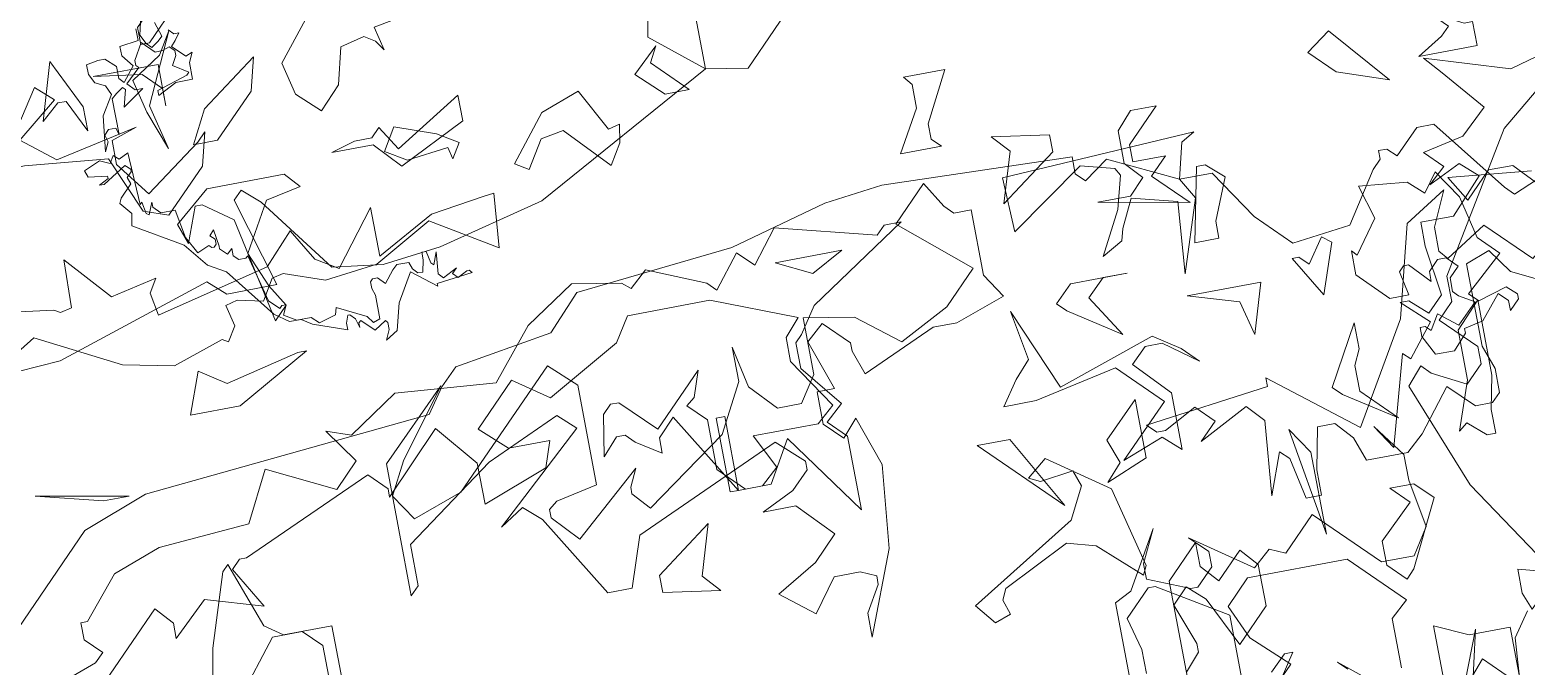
# Model space of a CAD drawing. Header units: millimetres. Extents: x 1418 to 1811, y 1796 to 1956.
# Drawn here: x 1503.1437 to 1503.5621, y 1866.1527 to 1866.3308 of the extents above; entities that cross this region are included whole.
import ezdxf

# ---------------------------------------------------------------- set-up
doc = ezdxf.new("R2010")
doc.units = ezdxf.units.MM
doc.layers.add('ARBRE', color=251, linetype='Continuous', lineweight=13)
doc.layers.add('VEGETAIS', color=3, linetype='Continuous')

# ---------------------------------------------------------------- blocks, each defined once
blk = doc.blocks.new('WMF26', base_point=(0, 0.0008))
at = {"color": 85}
for points in [[(7.3226, -0.1836), (7.3588, -0.2206), (7.4617, -0.1474), (7.7449, -0.2857), (7.8833, -0.2857), (8.0216, -0.4965), (8.1591, -0.6356), (8.4069, -0.6051), (8.5452, -0.3952), (8.5814, -0.3581), (8.5814, -0.3219), (8.6177, -0.3219), (8.6539, -0.3581), (8.756, -0.2569), (8.8292, -0.2569), (9.0688, -0.5689), (9.1051, -0.6051), (9.2804, -0.5327)], [(9.9786, -11.7108), (9.7028, -11.9875), (9.5274, -11.9578), (8.756, -12.3728), (8.3048, -12.4823), (8.0578, -12.5119), (7.8462, -12.4823), (7.6066, -12.162), (7.5342, -12.097), (7.4979, -12.1332), (7.6066, -12.5119), (7.395, -12.5119), (7.3226, -12.4461), (6.6606, -12.6568), (6.2095, -12.6857)], [(2.6807, -1.654), (2.5424, -1.3338), (2.6445, -1.2317), (2.9936, -0.8826), (3.2694, -0.7805), (4.492, -0.6718), (4.5653, -0.5689), (4.6377, -0.4965), (5.0527, -0.4314), (5.191, -0.2857), (5.8604, -0.2206), (6.2753, -0.1111), (6.5223, -0.0815), (7.3226, -0.1111), (7.3226, -0.1836), (7.3226, -0.1836)]]:
    blk.add_lwpolyline(points, dxfattribs=at)
at = {"color": 63}
for points in [[(7.7449, -0.2857), (7.796, -0.3738), (7.6955, -0.6776), (7.7211, -0.3754), (7.5325, -0.326), (7.4749, -0.4438), (7.4617, -0.4932), (7.3736, -0.5442), (7.4699, -0.3623), (7.5062, -0.2231), (7.4881, -0.1918), (7.3481, -0.1548), (7.0303, -0.3746), (7.0221, -0.1433), (7.8404, -0.1029), (7.7836, -0.1358), (7.7449, -0.2857), (7.7449, -0.2857)], [(6.5001, -0.2462), (6.5734, -0.2462), (6.1518, -0.522), (6.0777, -0.6315), (6.0489, -0.6611), (6.0489, -0.7698), (6.188, -0.9443), (6.1156, -1.0094), (6.188, -1.0827), (6.188, -1.3955), (5.9402, -1.0464), (5.8381, -1.221), (5.7006, -1.221), (5.489, -0.8711), (5.4166, -0.9443), (5.4166, -1.0094), (5.3145, -0.9443), (5.2783, -0.9081), (5.2421, -0.9081), (5.1762, -0.9806), (5.2058, -0.806), (5.2421, -0.7698), (5.2783, -0.7698), (5.4166, -0.9081), (5.6274, -0.6973), (5.5903, -0.806), (5.5541, -0.8348), (5.6274, -0.9081), (5.6274, -1.1189), (5.7295, -1.221), (5.8019, -1.221), (5.8744, -1.1551), (5.8019, -1.0094), (6.0777, -1.0094), (6.1518, -0.9443), (6.0127, -0.7336), (6.0127, -0.6315), (6.0777, -0.5582), (5.7295, -0.4199), (5.3804, -0.4199), (5.3145, -0.522), (5.0016, -0.6973), (4.8559, -0.5944), (4.6814, -0.7698), (4.7909, -0.8711), (4.9654, -0.8711), (4.9292, -0.9806), (4.6517, -1.0827), (4.6517, -0.9081), (4.5068, -0.7336), (4.2664, -0.9806), (4.2664, -0.9443), (4.194, -0.8711), (3.6333, -1.1189), (3.6045, -1.1189), (3.5683, -1.1551), (3.6695, -1.3297), (3.4299, -1.2572), (3.2842, -1.3955), (3.2842, -1.3297), (3.2192, -1.2572), (2.8693, -1.6063)], [(2.833, -1.4688), (2.9343, -1.4317), (2.9722, -1.3955), (2.9055, -1.3297), (2.9055, -1.2572), (2.9343, -1.2572), (3.0808, -1.0827), (3.2842, -1.0094), (3.6695, -0.9806), (3.779, -0.7698), (4.0557, -0.9081), (4.1577, -0.806), (4.0557, -0.6611), (4.1577, -0.6973), (4.3685, -0.5582), (4.7909, -0.5944), (4.9654, -0.3837), (5.1762, -0.2462), (5.3804, -0.2824), (5.4166, -0.3112), (5.489, -0.2462), (5.7295, -0.3474), (5.7657, -0.3837), (5.8744, -0.2462), (5.9402, -0.3112), (6.0489, -0.1729), (6.4639, -0.2824), (6.5001, -0.2462), (6.5001, -0.2462)], [(8.7519, -0.7805), (8.7823, -0.8167), (8.956, -0.7081), (9.1306, -0.8826), (9.1668, -0.853), (9.1668, -0.7805), (9.203, -0.9188), (9.2771, -0.9913), (9.3059, -0.9913), (9.3422, -0.8826), (9.3422, -0.7805), (9.8296, -0.955), (9.9745, -1.0571), (10.1498, -1.0571), (10.3532, -1.2029), (10.9131, -1.9307), (11.1609, -2.0756), (11.4375, -2.4255), (12.1357, -2.8404), (12.0995, -3.0142), (12.2452, -3.1895), (12.209, -3.262)], [(9.4508, -1.1304), (9.0293, -0.9188), (8.956, -0.8167), (8.8548, -0.853), (8.8548, -1.2029), (8.891, -1.3041), (8.891, -1.4062), (8.8548, -1.4424), (8.7823, -1.4424), (8.6794, -1.3404), (8.5419, -1.5157), (8.4686, -1.5816), (8.2941, -1.5816), (8.2579, -1.4795), (8.192, -1.4062), (8.1195, -1.4062), (8.0833, -1.5816), (8.0833, -1.6903), (8.0175, -1.6903), (7.9812, -1.5157), (7.945, -1.4795), (7.8791, -1.654), (7.9088, -1.3404), (7.8429, -1.2679), (7.6321, -1.3774), (7.7046, -1.3041), (7.6321, -1.2317), (7.4938, -1.3041), (7.4576, -1.3041), (7.4205, -1.2679), (7.945, -1.2029), (7.945, -1.1666), (8.2941, -1.4424), (8.5419, -1.0275), (8.6432, -0.643), (8.8185, -0.5327), (8.7519, -0.6792), (8.7519, -0.7805), (8.7519, -0.7805)], [(5.3112, -1.5083), (5.5508, -1.3338), (5.4849, -1.5445), (5.5508, -1.6178), (5.3112, -1.5808), (5.3112, -1.5083), (5.3112, -1.5083)], [(7.2929, -1.8805), (7.1217, -1.724), (7.0023, -1.6894), (6.7191, -1.8286), (6.6969, -1.8747), (6.7183, -1.9373), (6.6499, -1.9611), (6.5816, -1.8772), (7.0394, -1.5997), (7.1077, -1.4671), (7.0838, -1.398), (6.943, -1.4169), (6.8969, -1.3947), (6.9801, -1.3264), (7.2279, -1.5017), (7.3102, -1.8426), (7.2929, -1.8805), (7.2929, -1.8805)], [(8.0561, -2.423), (8.0199, -2.3868), (8.4061, -2.7062)], [(8.4711, -2.7062), (8.6094, -2.3572), (8.5436, -2.6338)], [(2.0328, -2.6181), (1.9233, -2.7565), (1.7495, -2.6544), (1.7125, -2.6906), (1.6837, -2.6181), (1.6837, -2.5161), (1.9233, -2.5819), (1.9957, -2.5161), (1.9957, -2.3786), (2.0624, -2.3786), (2.0328, -2.6181), (2.0328, -2.6181)], [(10.9501, -7.381), (10.564, -7.6939), (10.2157, -8.2546), (10.2157, -8.3632), (10.1498, -8.4291), (10.2882, -8.5666), (10.2882, -8.6407), (10.2157, -8.7132), (10.0766, -8.6407), (10.0403, -8.6028), (9.9745, -8.6769), (10.1498, -9.1281), (10.4257, -9.5496)], [(10.2882, -9.688), (10.2157, -9.7892), (10.1787, -10.284)], [(9.7283, -9.8255), (9.7283, -9.6155), (9.8008, -9.5496), (9.5892, -9.3381), (9.1668, -9.3381), (9.0655, -9.4401), (9.1306, -9.5859), (9.2771, -9.7242), (9.1018, -9.8996)], [(9.0655, -9.8996), (9.0655, -9.4772), (8.7823, -9.3018), (8.7519, -9.3018), (8.6432, -9.4113), (8.6794, -9.5496), (8.6794, -9.6517)], [(8.6069, -9.6517), (8.6069, -9.3381), (8.6794, -9.3018), (8.8185, -9.0622), (8.7519, -9.2006), (8.7519, -9.2656), (8.9272, -9.3381), (8.956, -9.3381), (9.0293, -9.2656), (9.0293, -9.2006), (8.956, -9.1281), (9.203, -9.3018), (9.2771, -9.2368), (9.3422, -9.2656), (9.4805, -9.1281), (9.7283, -9.3751), (9.8658, -9.3751), (9.9382, -9.2656), (9.902, -9.0622), (9.902, -8.9527), (9.8008, -8.8144), (9.8658, -8.9165), (9.9745, -8.5378), (10.0041, -8.5666), (10.1128, -8.4291), (10.0041, -8.327), (10.0403, -8.327), (10.1128, -8.3929), (10.1787, -8.327), (10.1498, -8.1154), (10.1498, -8.0142), (10.2882, -8.0142), (10.4257, -7.8684), (10.3532, -7.8034), (10.2157, -7.8684), (10.2882, -7.8034), (10.2157, -7.7301), (10.3894, -7.6939), (10.4989, -7.5918), (10.3532, -7.4181), (10.2882, -7.344), (10.6372, -7.4543), (10.9131, -7.381)], [(4.8889, -6.482), (4.8707, -6.4424), (4.8304, -6.4219), (4.8098, -6.3823), (4.8098, -6.342), (4.86, -6.3321), (4.8889, -6.3321), (4.9308, -6.3716), (4.9308, -6.4219), (4.9498, -6.4424), (5, -6.3823), (4.9605, -6.3321), (4.9605, -6.2918), (5.0395, -6.2819), (5.0395, -6.2317)], [(5.0897, -6.0999), (5.0502, -6.2605), (5.0708, -6.3), (5.0897, -6.3214), (5.121, -6.3), (5.14, -6.2819), (5.121, -6.221)], [(5.1712, -6.2605), (5.191, -6.2819), (5.2124, -6.2819), (5.191, -6.3107), (5.1712, -6.3321), (5.2223, -6.3823), (5.2519, -6.3716), (5.233, -6.4112), (5.233, -6.482), (5.1614, -6.482), (5.0815, -6.5231), (5.0815, -6.5009), (5.2124, -6.4614), (5.2223, -6.4507), (5.1614, -6.4112), (5.182, -6.3716), (5.182, -6.3502), (5.1614, -6.3321), (5.1317, -6.342), (5.1004, -6.342), (5.0502, -6.2918), (5.0107, -6.3609), (5.0107, -6.3823), (5.0214, -6.3922), (4.9605, -6.4507), (4.9893, -6.482), (5.0214, -6.482), (4.9308, -6.5437), (4.9498, -6.4721), (4.9391, -6.4614), (4.9103, -6.482), (4.8889, -6.5009), (4.8889, -6.6524), (4.8806, -6.6236), (4.8493, -6.6236), (4.8304, -6.6442), (4.8386, -6.6738), (4.8205, -6.7133), (4.8386, -6.5627), (4.8889, -6.482), (4.8889, -6.482)], [(5.8447, -7.6288), (5.8365, -7.619), (5.7863, -7.6503), (5.736, -7.6), (5.7253, -7.6083), (5.7253, -7.6288), (5.7146, -7.5893), (5.6941, -7.5687), (5.6858, -7.5687), (5.6751, -7.6), (5.6751, -7.6288), (5.5343, -7.5786), (5.4923, -7.5498), (5.4421, -7.5498), (5.3837, -7.5078), (5.2223, -7.2979), (5.1507, -7.2559), (5.0708, -7.1554), (4.8707, -7.0361), (4.8806, -6.9858), (4.8386, -6.9356), (4.8493, -6.9142), (4.8996, -6.864), (4.8889, -6.8343), (4.9103, -6.8138), (4.9103, -6.8031), (4.8889, -6.7841), (4.7892, -6.8451), (4.7703, -6.8451), (4.8098, -6.8245), (4.8098, -6.8138), (4.7291, -6.8031), (4.7192, -6.7742), (4.7892, -6.7446), (4.8304, -6.7635), (4.8493, -6.7339), (4.8707, -6.7528), (4.9103, -6.7339), (4.921, -6.9546), (4.9308, -6.9463), (4.9391, -6.9965), (4.9498, -7.0048), (4.9712, -6.9546), (4.9712, -6.976), (5, -7.0048), (5.0609, -7.0048), (5.0815, -7.1258), (5.121, -7.1974), (5.1712, -7.176), (5.182, -7.1867), (5.191, -7.1867), (5.2017, -7.176), (5.2017, -7.1554), (5.182, -7.1365), (5.2017, -7.1159), (5.2124, -7.1867), (5.2124, -7.1974), (5.2412, -7.2262), (5.2626, -7.2057), (5.2626, -7.2369), (5.2832, -7.2559), (5.3129, -7.2559), (5.3227, -7.2477), (5.373, -7.4494), (5.4133, -7.4889), (5.4232, -7.4782), (5.4421, -7.4782), (5.4232, -7.5185), (5.4734, -7.5498), (5.5343, -7.5498), (5.564, -7.5786), (5.6356, -7.558), (5.6438, -7.5284), (5.7649, -7.5893), (5.7863, -7.619), (5.8151, -7.6083), (5.8151, -7.5078), (5.8052, -7.4782), (5.8052, -7.4494), (5.8151, -7.4387), (5.8365, -7.4387), (5.8653, -7.4683), (5.9056, -7.4181), (5.9262, -7.3991), (5.9765, -7.3991), (5.9872, -7.428), (6.0061, -7.4494), (6.0267, -7.4494), (6.0374, -7.3991), (6.0374, -7.3679), (6.0563, -7.3679), (6.0662, -7.4181), (6.0769, -7.428), (6.0967, -7.3777), (6.0884, -7.4683), (6.1074, -7.4889), (6.1675, -7.4576), (6.1469, -7.4782), (6.1675, -7.4996), (6.2078, -7.4782), (6.2177, -7.4782), (6.2284, -7.4889), (6.0769, -7.5078), (6.0769, -7.5185), (5.9765, -7.4387), (5.9056, -7.558), (5.876, -7.6692), (5.8258, -7.7005), (5.8447, -7.6585), (5.8447, -7.6288), (5.8447, -7.6288)]]:
    blk.add_lwpolyline(points, dxfattribs=at)
at = {"color": 106}
for points in [[(7.9343, -0.3112), (7.861, -0.4858), (7.861, -0.5582), (7.7589, -0.5582), (7.8248, -0.2462), (7.861, -0.2462), (7.9343, -0.3112), (7.9343, -0.3112)], [(9.2211, -0.5944), (9.1199, -0.4858), (9.0178, -0.4858), (8.9091, -0.5944), (8.8441, -0.4858), (9.1923, -0.522)], [(8.2463, -0.8711), (8.1451, -0.6973), (8.1739, -0.6973), (8.2101, -0.7336), (8.2826, -0.6315), (8.3196, -0.6611), (8.2463, -0.8711), (8.2463, -0.8711)], [(7.5119, -0.9081), (7.6214, -0.9806), (7.6865, -1.0464), (7.5482, -0.9443), (7.4757, -0.9443), (7.4098, -1.0094), (7.5482, -1.1551), (7.5482, -1.3955), (7.4757, -1.3297), (7.3003, -1.3955), (7.5119, -1.1848), (7.3374, -1.0094), (6.9883, -1.0827), (6.85, -1.0827), (6.9224, -0.9806), (6.9883, -0.9081), (6.9513, -0.6973), (7.097, -1.0464), (7.5119, -0.9081), (7.5119, -0.9081)], [(7.9343, -0.9806), (7.8981, -0.8348), (7.6865, -0.7698), (7.9993, -0.7698), (7.9343, -0.9806), (7.9343, -0.9806)], [(5.7006, -1.221), (5.6644, -1.221), (5.6644, -0.9081), (5.7006, -0.9081), (5.7006, -1.221), (5.7006, -1.221)], [(8.3196, -1.1848), (8.3196, -1.2934), (8.4579, -1.4317), (8.2463, -1.2934), (8.2101, -1.2572), (8.3492, -1.0094), (8.3492, -1.1189), (8.3196, -1.1848), (8.3196, -1.1848)], [(8.8441, -1.4688), (8.8441, -1.5701), (8.8078, -1.5701), (8.7337, -1.505), (8.6975, -1.5338), (8.77, -1.3297), (8.77, -1.1189), (8.8729, -1.0094), (8.8729, -1.3297), (8.8441, -1.4688), (8.8441, -1.4688)], [(7.0245, -1.5338), (6.7117, -1.221), (6.85, -1.221), (7.0245, -1.5338), (7.0245, -1.5338)], [(8.0726, -1.8533), (7.9993, -1.3955), (8.0726, -1.505), (8.0726, -1.8533), (8.0726, -1.8533)], [(4.478, -6.5989), (4.6155, -6.7076), (4.9654, -6.6351), (4.8559, -6.6713), (4.8559, -6.7734), (4.9654, -6.9183), (5.2058, -6.7438), (5.2421, -6.7076), (5.2058, -6.8459), (5.0305, -7.0212), (4.9292, -6.985), (4.8271, -6.7438), (4.478, -6.7076), (4.3685, -6.7076), (4.5793, -6.3947), (4.6517, -6.4597), (4.478, -6.5989), (4.478, -6.5989)], [(5.1029, -6.5701), (5.1029, -6.4968), (5.0305, -6.4235), (4.8271, -6.3947), (5.1029, -6.3947), (5.1029, -6.5701), (5.1029, -6.5701)], [(8.2101, -7.232), (8.2101, -7.2971), (8.2463, -7.3333), (8.0726, -7.3333), (8.1739, -7.1587), (8.1739, -7.0575), (8.1451, -7.0212), (8.3196, -7.0212), (8.2101, -7.232), (8.2101, -7.232)], [(9.9201, -7.3333), (9.8189, -7.232), (9.9201, -7.1587), (10.1317, -7.4066), (9.9201, -7.3333), (9.9201, -7.3333)], [(10.517, -7.232), (10.517, -7.3333), (10.27, -7.3333), (10.3787, -7.2682), (10.4149, -7.232), (10.3425, -7.1587), (10.4808, -7.232), (10.517, -7.232), (10.517, -7.232)], [(8.6975, -7.4428), (8.4579, -7.6173), (8.5238, -7.4066), (8.4579, -7.3333), (8.6975, -7.3703), (8.6975, -7.4428), (8.6975, -7.4428)], [(9.0178, -7.4724), (9.0178, -7.5449), (9.1561, -7.5449), (9.0836, -7.6173), (9.2211, -7.7556), (8.8441, -7.6832), (8.9816, -7.6832), (9.0474, -7.6173), (8.9816, -7.5449), (8.9816, -7.4066), (9.0474, -7.3333), (9.1561, -7.3333), (9.0178, -7.4724), (9.0178, -7.4724)], [(8.2463, -7.6173), (8.3196, -7.6173), (8.3196, -7.894), (8.3855, -7.996), (8.1739, -8.0685), (8.0726, -8.0685), (7.7589, -8.2076), (7.7227, -8.1047), (7.7227, -8.0685), (7.6214, -7.9672), (7.5482, -8.0323), (7.6214, -8.2439), (7.5482, -8.2439), (7.5482, -8.3814), (7.6214, -8.4546), (7.6865, -8.3814), (7.7589, -8.5921), (7.7227, -8.942), (7.5852, -9.2911), (7.5852, -9.1899), (7.6503, -9.0804), (7.6503, -9.0441), (7.5852, -9.0145), (7.4757, -9.0145), (7.3736, -9.1528), (7.2353, -9.0441), (7.4098, -8.942), (7.5119, -8.8399), (7.3736, -8.695), (7.2353, -8.695), (7.3736, -8.6292), (7.4469, -8.5559), (7.4469, -8.5197), (7.3374, -8.4176), (6.7117, -8.695), (6.6392, -8.9058), (6.5371, -8.9058), (6.3255, -8.5559), (6.2531, -8.4909), (6.1518, -8.5559), (6.5371, -8.2076), (6.4639, -8.141), (6.1518, -8.2801), (5.7657, -8.5559), (5.7657, -8.7313), (5.7295, -8.7675), (5.7295, -8.2076), (6.0127, -7.9302), (5.8019, -8.2076), (5.7295, -8.3451), (5.8019, -8.4546), (6.0127, -8.3814), (6.4639, -7.9302), (6.5734, -8.0323), (6.5734, -8.4546), (6.3988, -8.4909), (6.3618, -8.5197), (6.3618, -8.5559), (6.4639, -8.6654), (6.7479, -8.4176), (6.7117, -8.4909), (6.7117, -8.5197), (6.7767, -8.5921), (7.1266, -8.3451), (7.2353, -8.141), (7.2353, -7.996), (7.2715, -8.1706), (7.3736, -8.2801), (7.4757, -8.2801), (7.5482, -8.1706), (7.5482, -7.9302), (7.7589, -7.9672), (7.9343, -8.1047), (8.1451, -7.996), (8.2826, -7.8577), (7.9993, -7.6173), (8.1451, -7.4724), (8.2101, -7.5811), (8.2463, -7.6173), (8.2463, -7.6173)], [(5.4528, -7.6832), (5.489, -7.6832), (5.1762, -7.8577), (4.9654, -7.8577), (5.0305, -7.6832), (5.1391, -7.7556), (5.4528, -7.6832), (5.4528, -7.6832)], [(7.6214, -7.7556), (7.4757, -7.6832), (7.7589, -7.6832), (7.6214, -7.7556), (7.6214, -7.7556)], [(10.1894, -7.8981), (10.2478, -7.8182), (10.3277, -7.9401), (10.3697, -8.1204), (10.4495, -8.2011), (10.2898, -8.3443), (10.3277, -8.3814), (10.4495, -8.3443), (10.4915, -8.3814), (10.4915, -8.4028), (10.4495, -8.4448), (10.4495, -8.4028), (10.4117, -8.3649), (10.3277, -8.4653), (10.2478, -8.4826), (10.2478, -8.5032), (10.1894, -8.5666), (10.1087, -8.5666), (10.0667, -8.4826), (10.0667, -8.4448), (10.0873, -8.4448), (10.1087, -8.4653), (10.1474, -8.4028), (10.2272, -8.4653), (10.3112, -8.3814), (10.2478, -8.3443), (10.2272, -8.3229), (10.2272, -8.2644), (10.2692, -8.2225), (10.2272, -8.1796), (10.1894, -8.1796), (10.1474, -8.2225), (10.1474, -8.2644), (10.0667, -8.1796), (10.0453, -8.1796), (10.0247, -8.2011), (10.0453, -8.3023), (9.9654, -8.3023), (9.8444, -8.1796), (9.8444, -8.0784), (9.865, -8.0998), (9.9654, -7.9615), (9.9234, -7.8182), (10.1251, -7.8396), (10.1894, -7.8981), (10.1894, -7.8981)], [(8.8078, -7.996), (8.7337, -8.0685), (8.8441, -8.2439), (8.6325, -8.1047), (8.5962, -8.0685), (8.6687, -7.996), (8.9091, -7.996), (8.8078, -7.996), (8.8078, -7.996)], [(4.6517, -8.141), (4.2664, -8.0685), (4.5431, -8.141), (4.6517, -8.141), (4.6517, -8.141)], [(5.177, -8.8292), (5.382, -8.8292), (5.382, -9.1026), (5.3293, -9.1026), (5.3293, -8.9025), (5.2561, -8.8292), (5.1293, -8.8292), (4.9506, -9.0557), (4.8255, -9.1026), (4.8773, -8.8292), (4.9769, -8.5238), (5.0033, -8.4974), (5.1029, -8.7766), (5.177, -8.8292), (5.177, -8.8292)], [(8.6687, -8.8399), (8.7337, -8.7675), (8.6975, -8.6654), (8.8441, -8.5197), (8.8441, -8.7675), (8.6687, -8.8399), (8.6687, -8.8399)], [(9.9926, -9.1528), (9.8551, -9.4294), (9.8189, -9.4665), (9.7464, -9.3932), (9.7464, -9.2911), (9.8913, -9.1528), (9.8189, -9.0804), (9.9201, -9.0804), (9.9926, -9.1528), (9.9926, -9.1528)], [(9.0474, -9.3273), (9.1561, -9.2187), (9.2211, -9.2911), (9.2211, -9.4665), (9.0836, -9.604), (8.9816, -9.3932), (8.9091, -9.3273), (8.8441, -9.3932), (8.9091, -9.5678), (8.9091, -9.604), (8.8441, -9.6773)], [(9.1923, -9.7423), (9.259, -9.6773), (9.2952, -9.6773), (9.0836, -9.9901)], [(9.8913, -9.9901), (9.8913, -9.6773), (10.0296, -9.7423), (10.2042, -9.7423), (10.2042, -9.9901), (10.0659, -9.851), (9.8551, -10.0914)], [(8.8441, -9.9177), (8.8441, -9.2911), (8.9816, -9.1528), (8.9816, -9.2549), (9.0474, -9.3273), (9.0474, -9.3273)], [(6.067, -12.3604), (6.6746, -12.4452), (6.6993, -12.4601), (6.7487, -12.4485), (6.7545, -12.246), (6.92, -12.4345), (7.1167, -12.3926), (7.0822, -12.4494), (7.0995, -12.5457), (7.5803, -12.4321), (7.7029, -12.302), (7.782, -12.437), (7.875, -12.4946), (8.0496, -12.2682), (8.0504, -12.4749), (8.2941, -12.3423), (8.5189, -12.3102), (8.5658, -12.3045), (8.5452, -12.5325), (8.2784, -12.367), (8.0314, -12.5053), (7.81, -12.5309), (7.642, -12.4708), (7.5926, -12.4823), (7.5391, -12.5687), (7.4329, -12.5457), (7.3827, -12.558), (7.4033, -12.6478), (7.3654, -12.7095), (7.3407, -12.6947), (7.1258, -12.7663), (6.9134, -12.7211), (6.5709, -12.5432), (6.3667, -12.6651)], [(7.4469, -11.0012), (7.4098, -11.2852), (7.2715, -11.4235), (7.2353, -11.4235), (7.2353, -11.3511), (7.3003, -11.2852), (7.2353, -11.2127), (7.3736, -11.0012), (7.3736, -10.9649), (7.3374, -10.9361), (6.85, -11.249), (6.8862, -11.1395), (6.9224, -11.1107), (6.85, -11.0374), (6.8862, -11.0374), (6.9224, -11.0736), (7.097, -10.8637), (7.3003, -10.8637), (7.4469, -11.0012), (7.4469, -11.0012)], [(8.5378, -11.4713), (8.2035, -11.5314), (8.2274, -11.6326), (8.1986, -11.5906), (8.1541, -11.5618), (8.0529, -11.5865), (8.0133, -11.7413), (7.9244, -11.8343), (7.8306, -11.7454), (7.7976, -11.6088), (7.9285, -11.4474), (7.9672, -11.3848), (7.9434, -11.2835), (7.9837, -11.3082), (8.0611, -11.2333), (8.5378, -11.4713), (8.5378, -11.4713)], [(7.1752, -11.5651), (7.3028, -11.482), (7.3604, -11.3889), (7.223, -11.6812), (7.2682, -11.8706), (7.2081, -11.7059), (7.1752, -11.5651), (7.1752, -11.5651)], [(6.9513, -11.7364), (6.8862, -11.5989), (6.85, -11.5989), (6.7767, -11.6639), (6.85, -11.4235), (6.9513, -11.6351), (6.9513, -11.7364), (6.9513, -11.7364)], [(9.3817, -11.4342), (9.5274, -11.4342), (9.5274, -11.9578), (9.3166, -11.7841), (9.3817, -11.4342), (9.3817, -11.4342)], [(7.4757, -11.8747), (7.3736, -11.8747), (7.4469, -11.7364), (7.6865, -11.561), (7.6503, -11.7001), (7.4757, -11.8747), (7.4757, -11.8747)], [(9.4451, -12.0303), (9.343, -12.0303), (9.2343, -11.9274), (9.343, -11.8261), (9.3068, -11.8912), (9.4451, -12.0303), (9.4451, -12.0303)], [(8.2101, -12.1225), (8.1088, -12.013), (7.9343, -12.013), (8.0356, -11.9834), (8.1088, -11.9834), (8.1451, -11.9471), (8.2101, -12.0492), (8.4942, -11.8747), (8.4942, -11.9834), (8.2101, -12.1225), (8.2101, -12.1225)], [(8.2076, -11.9554), (8.3764, -12.0171), (8.4629, -12.0706), (8.4242, -12.1324), (8.4126, -12.0822), (8.2373, -12.1027), (8.1508, -12.0492), (8.2076, -11.9554), (8.2076, -11.9554)], [(8.8243, -12.0114), (8.9898, -11.9513), (9.0845, -12.1299), (9.1339, -12.1184), (9.1207, -12.195), (9.0672, -12.2814), (8.8976, -12.1003), (8.8013, -12.1176), (8.728, -12.2345), (8.6728, -12.2007), (8.8243, -12.0114), (8.8243, -12.0114)], [(7.7779, -12.1274), (7.6297, -12.1579), (7.5119, -12.3621), (7.5737, -12.5111), (7.6297, -12.6033), (7.5737, -12.6593), (7.4815, -12.2139), (7.3629, -12.1274), (7.3325, -12.1274), (7.2765, -12.2756), (7.246, -12.1892), (7.3942, -12.0657), (7.7219, -12.0657), (7.7779, -12.1274), (7.7779, -12.1274)]]:
    blk.add_lwpolyline(points, dxfattribs=at)
blk = doc.blocks.new('T2_02')
at = {"xscale": 0.3499999999999943, "yscale": 0.3499999999999943, "zscale": 0.3499999999999943}
blk.add_blockref('WMF26', (-2.2399, 1.997), dxfattribs=at)

msp = doc.modelspace()

# ---------------------------------------------------------------- linework, layer by layer
at = {"layer": 'VEGETAIS'}
msp.add_spline([(1504.85948, 1868.11166), (1500.74735, 1868.74925), (1497.95677, 1866.02672), (1506.51749, 1867.1056), (1504.85948, 1868.11166)], degree=3, dxfattribs=at)

# ---------------------------------------------------------------- block references
at = {"layer": 'ARBRE', "xscale": 0.1918409178794672, "yscale": 0.1918409178794672, "zscale": 0.1918409178794672, "rotation": 10.65514725593884}
for p in [(1503.04857, 1866.69371), (1503.25653, 1866.3828), (1503.91059, 1866.02797), (1503.4437, 1865.91474)]:
    msp.add_blockref('T2_02', p, dxfattribs=at)

doc.saveas('drawing.dxf')
